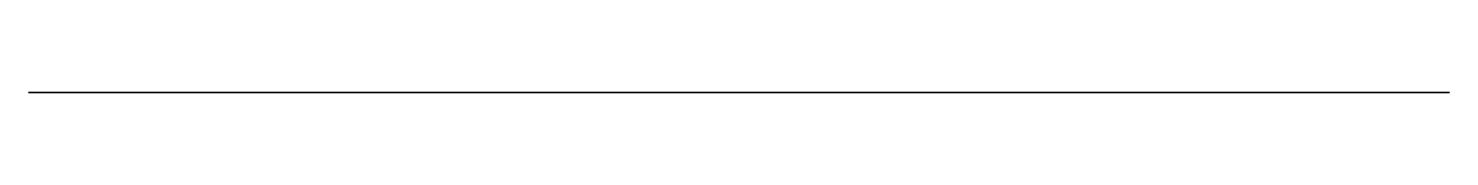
# Model space of a CAD drawing. Header units: millimetres. Extents: x 18.2 to 75.5, y 0 to 0.
import ezdxf

# ---------------------------------------------------------------- set-up
doc = ezdxf.new("R2010")
doc.units = ezdxf.units.MM
doc.layers.get('0').update_dxf_attribs({"color": 173, "true_color": 0x5858e1})

msp = doc.modelspace()

# ---------------------------------------------------------------- linework, layer by layer
at = {"color": 221, "true_color": 0xe5a6d7, "extrusion": (0, -1, -1.19209e-07)}
msp.add_lwpolyline([(34.975, 1.995), (59.236, 1.995), (59.249, 1.995), (59.262, 1.994), (59.274, 1.992), (59.287, 1.99), (59.299, 1.987), (59.311, 1.984), (59.323, 1.98), (59.334, 1.975), (59.345, 1.97), (59.356, 1.965), (59.367, 1.959), (59.377, 1.952), (59.387, 1.945), (59.397, 1.937), (59.406, 1.93), (59.415, 1.921), (59.423, 1.912), (59.431, 1.903), (59.438, 1.894), (59.445, 1.884), (59.452, 1.873), (59.458, 1.863), (59.464, 1.852), (59.469, 1.841), (59.473, 1.829), (59.477, 1.817), (59.481, 1.805), (59.484, 1.793), (59.486, 1.781), (59.487, 1.768), (59.488, 1.755), (59.489, 1.742), (59.489, 0.993), (59.489, 0.966), (59.491, 0.94), (59.495, 0.914), (59.5, 0.889), (59.506, 0.864), (59.513, 0.839), (59.522, 0.816), (59.531, 0.792), (59.542, 0.77), (59.554, 0.748), (59.567, 0.726), (59.581, 0.706), (59.596, 0.686), (59.612, 0.666), (59.629, 0.648), (59.647, 0.631), (59.666, 0.614), (59.685, 0.598), (59.706, 0.583), (59.727, 0.57), (59.748, 0.557), (59.771, 0.545), (59.794, 0.534), (59.818, 0.525), (59.842, 0.516), (59.867, 0.509), (59.892, 0.503), (59.918, 0.498), (59.944, 0.495), (59.97, 0.492), (59.997, 0.491), (60.025, 0.492), (60.698, 0.502), (61.37, 0.473), (62.04, 0.405), (62.706, 0.299), (63.494, 0.12), (64.267, -0.112), (65.022, -0.398), (65.756, -0.735), (66.465, -1.123), (67.145, -1.558), (67.793, -2.04), (68.406, -2.565), (68.646, -2.775), (68.895, -2.973), (69.153, -3.159), (69.418, -3.336), (69.967, -3.661), (70.534, -3.953), (71.116, -4.213), (71.712, -4.436), (72.32, -4.622), (72.94, -4.768), (73.506, -4.867), (74.075, -4.934), (74.647, -4.968), (75.22, -4.969), (75.233, -4.969), (75.246, -4.97), (75.259, -4.971), (75.271, -4.973), (75.283, -4.976), (75.295, -4.979), (75.307, -4.983), (75.318, -4.987), (75.33, -4.992), (75.341, -4.997), (75.351, -5.003), (75.361, -5.009), (75.371, -5.016), (75.381, -5.023), (75.39, -5.03), (75.399, -5.039), (75.407, -5.047), (75.415, -5.056), (75.423, -5.065), (75.43, -5.075), (75.437, -5.085), (75.443, -5.095), (75.448, -5.106), (75.453, -5.117), (75.458, -5.128), (75.462, -5.139), (75.465, -5.151), (75.468, -5.163), (75.471, -5.175), (75.472, -5.188), (75.473, -5.2), (75.474, -5.213), (75.474, -10.319), (61.395, -10.319), (59.913, -8.66), (34.059, -8.66), (32.428, -10.319), (18.179, -10.319), (18.179, 5.635), (18.18, 5.648), (18.181, 5.661), (18.182, 5.674), (18.185, 5.686), (18.187, 5.698), (18.191, 5.71), (18.195, 5.722), (18.199, 5.734), (18.204, 5.745), (18.21, 5.756), (18.216, 5.766), (18.223, 5.777), (18.23, 5.787), (18.237, 5.796), (18.245, 5.805), (18.254, 5.814), (18.262, 5.822), (18.272, 5.83), (18.281, 5.838), (18.291, 5.845), (18.301, 5.851), (18.312, 5.857), (18.323, 5.863), (18.334, 5.868), (18.345, 5.873), (18.357, 5.877), (18.369, 5.88), (18.381, 5.883), (18.394, 5.885), (18.407, 5.887), (18.419, 5.887), (18.432, 5.888), (30.868, 5.869), (30.88, 5.869), (30.893, 5.868), (30.906, 5.866), (30.918, 5.864), (30.93, 5.861), (30.942, 5.857), (30.954, 5.853), (30.965, 5.848), (30.976, 5.843), (30.987, 5.837), (30.998, 5.831), (31.008, 5.824), (31.018, 5.817), (31.028, 5.809), (31.037, 5.801), (31.046, 5.792), (31.055, 5.783), (31.063, 5.774), (31.071, 5.764), (31.079, 5.753), (31.086, 5.743), (31.092, 5.732), (31.098, 5.72), (31.104, 5.708), (31.109, 5.696), (31.113, 5.684), (31.117, 5.672), (31.121, 5.659), (31.124, 5.646), (31.126, 5.632), (31.128, 5.619), (31.129, 5.605), (31.147, 5.418), (31.173, 5.234), (31.207, 5.052), (31.25, 4.874), (31.301, 4.699), (31.36, 4.527), (31.427, 4.359), (31.501, 4.195), (31.582, 4.035), (31.671, 3.879), (31.766, 3.728), (31.868, 3.582), (31.977, 3.44), (32.092, 3.304), (32.212, 3.173), (32.339, 3.048), (32.471, 2.929), (32.608, 2.816), (32.751, 2.709), (32.898, 2.609), (33.05, 2.515), (33.207, 2.429), (33.368, 2.349), (33.533, 2.277), (33.702, 2.213), (33.875, 2.157), (34.051, 2.108), (34.23, 2.068), (34.412, 2.037), (34.597, 2.014), (34.785, 2)], close=True, dxfattribs=at)

doc.saveas('drawing.dxf')
